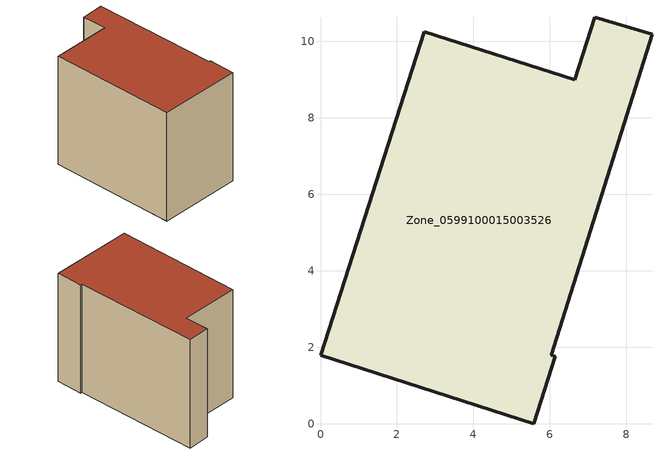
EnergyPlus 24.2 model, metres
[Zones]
Zone_0599100015003526
 floor ground (C_G): 8.67,10.18 6.04,1.79 6.14,1.76 5.58,0 0,1.79 2.72,10.26 6.65,9 7.17,10.63 z0.91
 wall outside (C_F): 5.58,0 6.14,1.76 6.04,1.79 8.67,10.18 7.17,10.63 6.65,9 2.72,10.26 0,1.79 5.58,0 z0.91:8.76
 roof outside (C_R): 6.04,1.79 8.67,10.18 7.17,10.63 6.65,9 2.72,10.26 0,1.79 5.58,0 6.14,1.76 z8.76
[BUILDING]
Pand.0599100015003526: North Axis=0; Terrain=City; Loads Convergence Tolerance Value=0.04; Temperature Convergence Tolerance Value=0.4; Solar Distribution=FullExterior; Maximum Number of Warmup Days=25; Minimum Number of Warmup Days=1
[Site:Location]
Rotterdam.The.Hague.AP_ZH_NLD Design_Conditions: Latitude=51.96; Longitude=4.45; Time Zone=1; Elevation=-4.5
[SITE:GROUNDTEMPERATURE:BUILDINGSURFACE]
18, 18, 18, 18, 18, 18, 18, 18, 18, 18, 18, 18
[MATERIAL] Thermal Absorptance=0.9; Solar Absorptance=0.7; Visible Absorptance=0.7
Name | Roughness | Thickness | Conductivity | Density | Specific Heat
G.TI.1965-1974 | MediumSmooth | 0.15 | 0.882353 | 540 | 1210
F.TI.1965-1974 | Rough | 0.3 | 0.697674 | 1920 | 840
R.TI.1965-1974 | MediumRough | 0.2 | 0.232558 | 1500 | 1000
[CONSTRUCTION]
C_G: G.TI.1965-1974
C_F: F.TI.1965-1974
C_R: R.TI.1965-1974
[ZONE]
Zone_0599100015003526: Type=1; Multiplier=1; Ceiling Height=Autocalculate; Volume=Autocalculate; Floor Area=autocalculate; Part of Total Floor Area=Yes
[ZONEINFILTRATION:DESIGNFLOWRATE]
Infil_Zone_0599100015003526: Zone or ZoneList or Space or SpaceList=Zone_0599100015003526; Schedule=AlwaysOn; Design Flow Rate Calculation Method=Flow/Area; Flow Rate per Floor Area=0.003; Constant Term Coefficient=1; Temperature Term Coefficient=0; Velocity Term Coefficient=0; Velocity Squared Term Coefficient=0
[HVACTEMPLATE:ZONE:IDEALLOADSAIRSYSTEM]
Zone_0599100015003526: Maximum Heating Supply Air Temperature=50; Minimum Cooling Supply Air Temperature=13; Maximum Heating Supply Air Humidity Ratio=0.0156; Minimum Cooling Supply Air Humidity Ratio=0.0077; Heating Limit=NoLimit; Cooling Limit=NoLimit; Dehumidification Control Type=ConstantSensibleHeatRatio; Cooling Sensible Heat Ratio=0.7; Dehumidification Setpoint=60; Humidification Control Type=None; Humidification Setpoint=30; Outdoor Air Method=None; Outdoor Air Flow Rate per Person=0.00944; Outdoor Air Flow Rate per Zone Floor Area=0; Outdoor Air Flow Rate per Zone=0; Demand Controlled Ventilation Type=None; Outdoor Air Economizer Type=NoEconomizer; Heat Recovery Type=None; Sensible Heat Recovery Effectiveness=0.7; Latent Heat Recovery Effectiveness=0.65
[ZONECONTROL:THERMOSTAT]
ThermostatControl_Zone_0599100015003526: Zone or ZoneList=Zone_0599100015003526; Control Type Schedule=DualSetpointControlType; Control 1=Thermostat_Zone_0599100015003526; Temperature Difference Between Cutout And Setpoint=0
[THERMOSTATSETPOINT:DUALSETPOINT]
Thermostat_Zone_0599100015003526: Heating Setpoint Temperature Schedule=HeatingSetpoint_Zone_0599100015003526; Cooling Setpoint Temperature Schedule=CoolingSetpoint_Zone_0599100015003526
[SCHEDULE:COMPACT]
HeatingSetpoint_Zone_0599100015003526: Through: 12/31, For: AllDays, Until: 24:00, 21
CoolingSetpoint_Zone_0599100015003526: Through: 12/31, For: AllDays, Until: 24:00, 24
DualSetpointControlType: Through: 12/31, For: AllDays, Until: 24:00, 4
AlwaysOn: Through: 12/31, For: AllDays, Until: 24:00, 1
